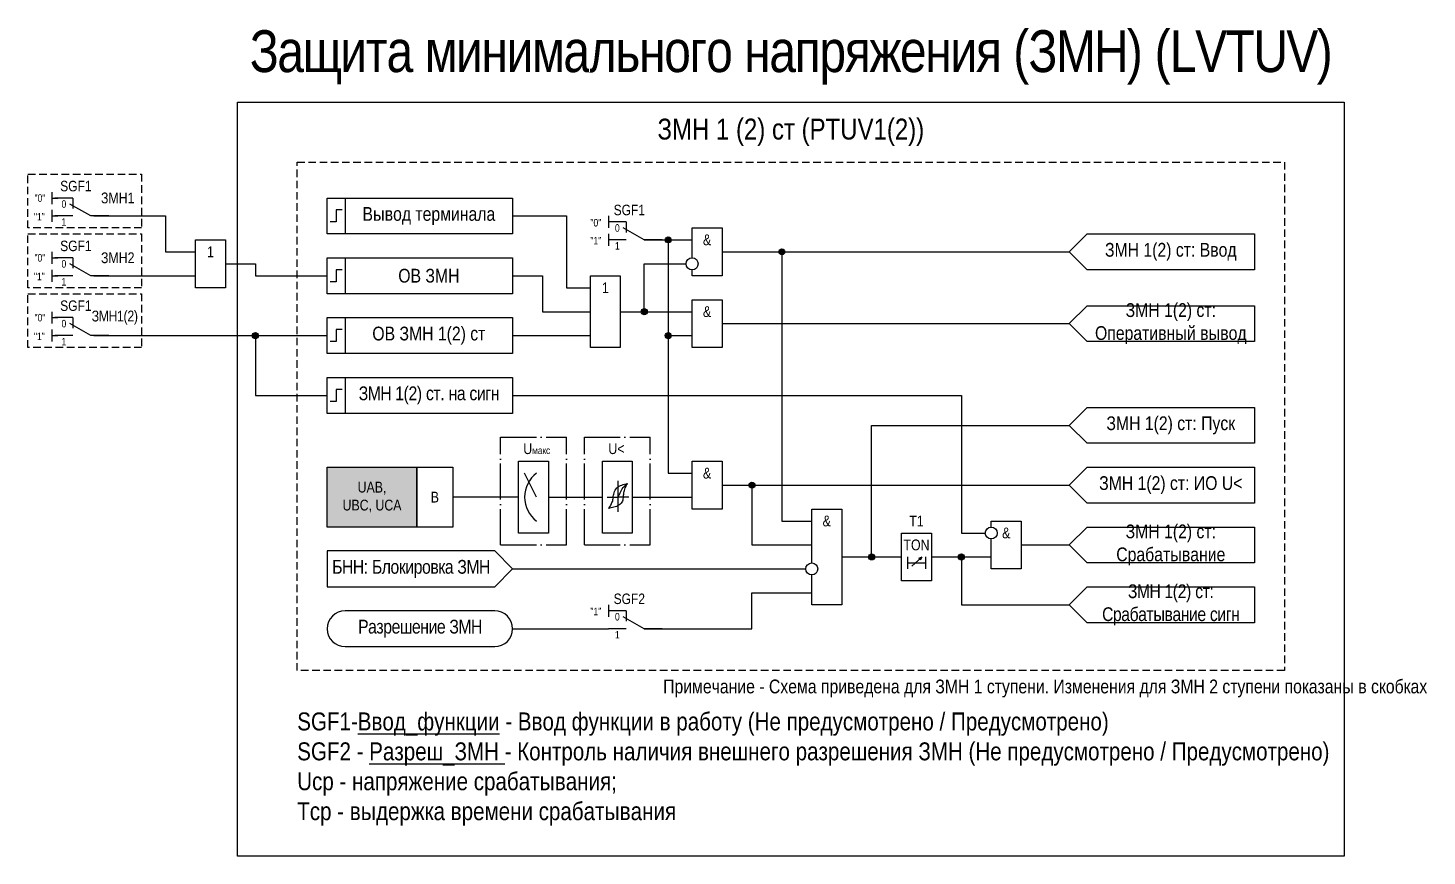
# Model space of a CAD drawing. Header units: millimetres. Extents: x -1079 to 451, y -13 to 145.
# Drawn here: x -475 to -241.2, y -13 to 125.4 of the extents above; entities that cross this region are included whole.
import ezdxf
from ezdxf.enums import TextEntityAlignment as Align

# ---------------------------------------------------------------- set-up
doc = ezdxf.new("R2010")
doc.units = ezdxf.units.MM
doc.linetypes.add('ACAD_ISO04W100', pattern=[30, 24, -3, 0, -3])
doc.linetypes.add('штриховая2', pattern=[0.375, 0.25, -0.125])
doc.layers.add('Основная', color=7, linetype='Continuous')
doc.styles.add('1.8_Gost_RD', font='ARIALN.TTF', dxfattribs={"height": 1.8})
doc.styles.add('2.5_Gost_RD', font='ARIALN.TTF', dxfattribs={"height": 2.5})
doc.styles.add('3.5_Gost_RD', font='ARIALN.TTF', dxfattribs={"height": 3.5})
doc.styles.add('Вывод', font='ARIALN.TTF', dxfattribs={"height": 2.5})
doc.styles.add('Компонент', font='ARIALN.TTF', dxfattribs={"height": 3.5})

# ---------------------------------------------------------------- blocks, each defined once
blk = doc.blocks.new('*U70')
at = {"layer": 'Основная', "linetype": 'ACAD_ISO04W100', "ltscale": 0.25}
for p, q in [((0, 0), (11, 0)), ((0, -18), (0, 0)), ((11, -18), (11, 0)), ((0, -18), (11, -18))]:
    blk.add_line(p, q, dxfattribs=at)
at = {"layer": 'Основная', "style": 'Компонент'}
blk.add_attdef('ОУ', text='', height=3.5, dxfattribs=at).set_placement((11, 0), align=Align.MIDDLE_CENTER)
blk = doc.blocks.new('*U91')
at = {"layer": 'Основная', "linetype": 'ACAD_ISO04W100', "ltscale": 0.25}
for p, q in [((0, 0), (11, 0)), ((0, -18), (0, 0)), ((11, -18), (11, 0)), ((0, -18), (11, -18))]:
    blk.add_line(p, q, dxfattribs=at)
at = {"layer": 'Основная', "style": 'Компонент'}
blk.add_attdef('ОУ', text='', height=3.5, dxfattribs=at).set_placement((11, 0), align=Align.MIDDLE_CENTER)
blk = doc.blocks.new('*U79')
at = {"layer": 'Основная', "ltscale": 0.35}
blk.add_line((6, 6), (6, 2.5), dxfattribs=at)
at = {"layer": 'Основная', "color": 0}
blk.add_line((0, 0), (7, 4), dxfattribs=at)
blk = doc.blocks.new('*U90')
at = {"layer": 'Основная', "color": 0}
for p, q in [((-3, 6), (-9, 6)), ((-3, 0), (-9, 0)), ((9, 0), (3, 0))]:
    blk.add_line(p, q, dxfattribs=at)
at = {"layer": 'Основная', "ltscale": 0.25, "xscale": -1}
blk.add_blockref('*U79', (3, 0), dxfattribs=at)
at = {"layer": 'Основная'}
for tag, height, style, p in [('ОУ', 3.5, 'Компонент', (-2, 10)), ('В1', 2.5, 'Вывод', (-13, 6)), ('В2', 2.5, 'Вывод', (-6, 4)), ('В3', 2.5, 'Вывод', (-6, -2))]:
    blk.add_attdef(tag, text='', height=height, dxfattribs=dict(at, style=style)).set_placement(p, align=Align.MIDDLE_CENTER)
blk = doc.blocks.new('Точка')
at = {"ltscale": 100}
h = blk.add_hatch(color=256, dxfattribs=at)
h.dxf.hatch_style = 1
edge = h.paths.add_edge_path()
edge.add_arc((0, 0), 0.5, 0, 360)
blk.add_circle((0, 0), 0.5, dxfattribs=at)
blk = doc.blocks.new('*U81')
at = {"layer": 'Основная', "color": 0}
for p, q in [((-3, 6), (-9, 6)), ((-3, 0), (-9, 0)), ((9, 0), (3, 0))]:
    blk.add_line(p, q, dxfattribs=at)
at = {"layer": 'Основная', "ltscale": 0.25, "xscale": -1}
blk.add_blockref('*U79', (3, 0), dxfattribs=at)
at = {"layer": 'Основная'}
for tag, height, style, p in [('ОУ', 3.5, 'Компонент', (-2, 10)), ('В1', 2.5, 'Вывод', (-14, 6)), ('В2', 2.5, 'Вывод', (-6, 4)), ('В3', 2.5, 'Вывод', (-6, -2))]:
    blk.add_attdef(tag, text='', height=height, dxfattribs=dict(at, style=style)).set_placement(p, align=Align.MIDDLE_CENTER)

msp = doc.modelspace()

# ---------------------------------------------------------------- hatches: boundary and pattern name
at = {"ltscale": 100, "true_color": 0xf7941d}
h = msp.add_hatch(color=30, dxfattribs=at)
h.dxf.hatch_style = 1
h.paths.add_polyline_path([(-425, 52), (-410, 52), (-410, 42), (-425, 42)])

# ---------------------------------------------------------------- linework, layer by layer
at = {"color": 6, "ltscale": 100}
for p, q in [((-471, 98), (-471, 96)), ((-471, 97), (-470, 97)), ((-471, 95), (-471, 93)), ((-471, 94), (-470, 94)), ((-471, 88), (-471, 86)), ((-471, 87), (-470, 87)), ((-471, 85), (-471, 83)), ((-471, 84), (-470, 84)), ((-471, 78), (-471, 76)), ((-471, 77), (-470, 77)), ((-471, 75), (-471, 73)), ((-471, 74), (-470, 74))]:
    msp.add_line(p, q, dxfattribs=at)
at = {"ltscale": 100}
for p, q in [((-327.3, 35.46), (-325.63, 36.95)), ((-325.63, 36.95), (-326.15, 36.73)), ((-325.63, 36.95), (-325.89, 36.48))]:
    msp.add_line(p, q, dxfattribs=at)
at = {"color": 3, "ltscale": 100}
msp.add_lwpolyline([(-440, 113), (-255, 113), (-255, -13), (-440, -13)], close=True, dxfattribs=at)
at = {"color": 6, "linetype": 'штриховая2', "ltscale": 5}
for points in [[(-475, 101), (-456, 101), (-456, 92), (-475, 92)], [(-475, 91), (-456, 91), (-456, 82), (-475, 82)], [(-475, 81), (-456, 81), (-456, 72), (-475, 72)]]:
    msp.add_lwpolyline(points, close=True, dxfattribs=at)
at = {"color": 6, "ltscale": 100}
for points in [[(-464, 94), (-452, 94), (-452, 88), (-447, 88)], [(-442, 86), (-437, 86), (-437, 84), (-425, 84)], [(-464, 84), (-447, 84)], [(-464, 74), (-451, 74), (-451, 74), (-425, 74)], [(-464, 74), (-437, 74), (-437, 64), (-425, 64)]]:
    msp.add_lwpolyline(points, dxfattribs=at)
msp.add_lwpolyline([(-447, 90), (-442, 90), (-442, 82), (-447, 82)], close=True, dxfattribs=at)
at = {"ltscale": 100}
for points in [[(-372, 90), (-368, 90), (-368, 74), (-364, 74)], [(-372, 90), (-368, 90), (-368, 51), (-364, 51)], [(-359, 88), (-349, 88), (-349, 43), (-344, 43)], [(-339, 37), (-334, 37), (-334, 59), (-301, 59)], [(-359, 49), (-354, 49), (-354, 39), (-344, 39)], [(-328, 37), (-328, 35)], [(-328, 36), (-325, 36)], [(-325, 37), (-325, 35)], [(-324, 37), (-319, 37), (-319, 29), (-301, 29)], [(-372, 25), (-354, 25), (-354, 31), (-344, 31)]]:
    msp.add_lwpolyline(points, dxfattribs=at)
for points in [[(-425, 52), (-410, 52), (-410, 42), (-425, 42)], [(-410, 52), (-404, 52), (-404, 42), (-410, 42)], [(-329, 41), (-324, 41), (-324, 33), (-329, 33)]]:
    msp.add_lwpolyline(points, close=True, dxfattribs=at)
msp.add_lwpolyline([(-422, 22), (-397, 22, 1), (-397, 28), (-422, 28, 1)], format="xyb", close=True, dxfattribs=at)
at = {"layer": 'Основная', "ltscale": 100}
for p, q in [((-378, 94), (-378, 92)), ((-378, 91), (-378, 89)), ((-393, 51.5), (-393, 53)), ((-393, 53), (-388, 53)), ((-393, 44), (-393, 52)), ((-388, 53), (-388, 47)), ((-379, 51.5), (-379, 53)), ((-379, 53), (-374, 53)), ((-379, 44), (-379, 52)), ((-374, 53), (-374, 47)), ((-393, 47), (-404, 47)), ((-388, 47), (-388, 41)), ((-374, 47), (-364, 47)), ((-374, 47), (-374, 41)), ((-393, 41), (-393, 44)), ((-379, 41), (-379, 44)), ((-388, 41), (-393, 41)), ((-374, 41), (-379, 41)), ((-394, 35), (-354, 35)), ((-378, 29), (-378, 27)), ((-394, 25), (-378, 25))]:
    msp.add_line(p, q, dxfattribs=at)
at = {"layer": 'Основная', "color": 7, "ltscale": 100}
for p, q in [((-390, 47), (-392, 51)), ((-388, 47), (-379, 47)), ((-378.21, 47), (-376.4, 47)), ((-374.58, 47), (-376.4, 47))]:
    msp.add_line(p, q, dxfattribs=at)
at = {"layer": 'Основная'}
msp.add_line((-376.4, 49.72), (-376.4, 44.52), dxfattribs=at)
at = {"layer": 'Основная', "linetype": 'штриховая2', "ltscale": 5}
msp.add_lwpolyline([(-430, 103), (-265, 103), (-265, 18), (-430, 18)], close=True, dxfattribs=at)
at = {"layer": 'Основная', "ltscale": 100}
for points in [[(-425, 97), (-422, 97), (-422, 91), (-425, 91)], [(-425, 97), (-394, 97), (-394, 91), (-425, 91)], [(-270, 91), (-270, 85), (-298, 85), (-301, 88), (-298, 91)], [(-425, 87), (-422, 87), (-422, 81), (-425, 81)], [(-425, 87), (-394, 87), (-394, 81), (-425, 81)], [(-381, 84), (-376, 84), (-376, 72), (-381, 72)], [(-364, 80), (-359, 80), (-359, 72), (-364, 72)], [(-270, 79), (-270, 73), (-298, 73), (-301, 76), (-298, 79)], [(-425, 77), (-422, 77), (-422, 71), (-425, 71)], [(-425, 77), (-394, 77), (-394, 71), (-425, 71)], [(-425, 67), (-422, 67), (-422, 61), (-425, 61)], [(-425, 67), (-394, 67), (-394, 61), (-425, 61)], [(-270, 62), (-270, 56), (-298, 56), (-301, 59), (-298, 62)], [(-364, 53), (-359, 53), (-359, 45), (-364, 45)], [(-270, 52), (-270, 46), (-298, 46), (-301, 49), (-298, 52)], [(-270, 42), (-270, 36), (-298, 36), (-301, 39), (-298, 42)], [(-270, 32), (-270, 26), (-298, 26), (-301, 29), (-298, 32)]]:
    msp.add_lwpolyline(points, close=True, dxfattribs=at)
at = {"layer": 'Основная', "lineweight": 30, "ltscale": 100}
for points in [[(-422.5, 95), (-423.5, 95), (-423.5, 93), (-424.5, 93)], [(-422.5, 85), (-423.5, 85), (-423.5, 83), (-424.5, 83)], [(-422.5, 75), (-423.5, 75), (-423.5, 73), (-424.5, 73)], [(-422.5, 65), (-423.5, 65), (-423.5, 63), (-424.5, 63)]]:
    msp.add_lwpolyline(points, dxfattribs=at)
at = {"layer": 'Основная', "ltscale": 100}
for points in [[(-394, 94), (-385, 94), (-385, 82), (-381, 82)], [(-364, 87), (-364, 92), (-359, 92), (-359, 84), (-364, 84), (-364, 85)], [(-369, 90), (-364, 90)], [(-359, 88), (-301, 88)], [(-376, 78), (-372, 78), (-372, 86), (-365, 86)], [(-394, 84), (-389, 84), (-389, 78), (-381, 78)], [(-376, 78), (-364, 78)], [(-376, 78), (-368, 78)], [(-376, 78), (-368, 78), (-368, 78), (-368, 78)], [(-359, 76), (-359, 76), (-359, 76), (-301, 76)], [(-394, 74), (-381, 74)], [(-394, 64), (-319, 64), (-319, 41), (-315, 41)], [(-359, 49), (-301, 49)], [(-344, 36), (-344, 45), (-339, 45), (-339, 29), (-344, 29), (-344, 34)], [(-314, 42), (-314, 43), (-309, 43), (-309, 35), (-314, 35), (-314, 40)], [(-394, 35), (-397, 38), (-425, 38), (-425, 32), (-397, 32), (-394, 35)], [(-309, 39), (-301, 39)], [(-339, 37), (-329, 37)], [(-339, 37), (-329, 37), (-329, 37), (-329, 37)], [(-324, 37), (-314, 37)], [(-354, 35), (-345, 35)]]:
    msp.add_lwpolyline(points, dxfattribs=at)
at = {"layer": 'Основная'}
for centre in [(-364, 86), (-314, 41), (-344, 35)]:
    msp.add_circle(centre, 1, dxfattribs=at)
at = {"layer": 'Основная', "color": 7, "ltscale": 100}
msp.add_arc((-387, 47), 5, 126.8699, 233.1301, dxfattribs=at)
at = {"layer": 'Основная'}
for points in [[(-377.2, 46.92), (-377.05, 47.71), (-376.56, 48.54), (-374.8, 49.26)], [(-376.4, 47), (-376, 47.72), (-375.53, 48.6), (-374.8, 49.26)], [(-375.52, 46.92), (-375.4, 47.71), (-375.19, 48.54), (-374.8, 49.26)], [(-377.2, 46.92), (-377.4, 46.13), (-378, 45.12)], [(-375.52, 46.92), (-375.75, 46.13), (-376.24, 45.67), (-378, 45.12)]]:
    msp.add_spline(points, degree=3, dxfattribs=at)

# ---------------------------------------------------------------- block references
at = {"layer": 'Основная', "color": 6, "ltscale": 0.25, "xscale": 0.5, "yscale": 0.5, "zscale": 0.5}
for p in [(-466, 94), (-466, 84), (-466, 74)]:
    msp.add_blockref('*U81', p, dxfattribs=at).add_auto_attribs({'ОУ': 'SGF1', 'В1': '"0"', 'В2': '0', 'В3': '1'})
at = {"layer": 'Основная', "ltscale": 0.25}
ref = msp.add_blockref('*U90', (-373.5, 90), dxfattribs=dict(at, xscale=0.5, yscale=0.5, zscale=0.5))
ref.add_attrib('ОУ', 'SGF1', dxfattribs={"height": 1.75, "style": 'Компонент'}).set_placement((-374.5, 95), align=Align.MIDDLE_CENTER)
ref.add_attrib('В2', '0', dxfattribs={"height": 1.25, "style": 'Вывод'}).set_placement((-376.5, 92), align=Align.MIDDLE_CENTER)
ref.add_attrib('В3', '1', dxfattribs={"height": 1.25, "style": 'Вывод'}).set_placement((-376.5, 89), align=Align.MIDDLE_CENTER)
at = {"layer": 'Основная', "ltscale": 100}
for p in [(-368, 90), (-349, 88), (-372, 78), (-368, 74), (-354, 49), (-334, 37), (-319, 37)]:
    msp.add_blockref('Точка', p, dxfattribs=at)
at = {"layer": 'Основная', "color": 6, "ltscale": 100}
msp.add_blockref('Точка', (-437, 74), dxfattribs=at)
at = {"layer": 'Основная', "ltscale": 0.25}
for name, p in [('*U91', (-396, 57)), ('*U70', (-382, 57))]:
    msp.add_blockref(name, p, dxfattribs=at)
ref = msp.add_blockref('*U90', (-373.5, 25), dxfattribs=dict(at, xscale=0.5, yscale=0.5, zscale=0.5))
ref.add_attrib('ОУ', 'SGF2', dxfattribs={"height": 1.75, "style": 'Компонент'}).set_placement((-374.5, 30), align=Align.MIDDLE_CENTER)
ref.add_attrib('В2', '0', dxfattribs={"height": 1.25, "style": 'Вывод'}).set_placement((-376.5, 27), align=Align.MIDDLE_CENTER)
ref.add_attrib('В3', '1', dxfattribs={"height": 1.25, "style": 'Вывод'}).set_placement((-376.5, 24), align=Align.MIDDLE_CENTER)

# ---------------------------------------------------------------- texts
at = {"color": 30, "ltscale": 100}
for s, insert, char_height, width, attachment_point, style in [('{\\T0.95;\\C3;Защита минимального напряжения (ЗМН) (LVTUV)}', (-347.5, 120.5), 7, 185, 5, '3.5_Gost_RD'), ('ЗМН 1 (2) ст (PTUV1(2))', (-347.5, 108), 3.5, 165, 5, '3.5_Gost_RD'), ('ЗМН1', (-460, 97), 1.8, 8, 5, '2.5_Gost_RD'), ('ЗМН2', (-460, 87), 1.8, 8, 5, '2.5_Gost_RD'), ('{\\T0.95;ЗМН1(2)}', (-460.5, 77), 1.8, 9, 5, '2.5_Gost_RD'), ('{\\H0.85714x;SGF1-\\LВвод_функции\\l - Ввод функции в работу (Не предусмотрено / Предусмотрено)\\PSGF2 - \\LРазреш_ЗМН\\l - Контроль наличия внешнего разрешения ЗМН (Не предусмотрено / Предусмотрено)\\PUср - напряжение срабатывания;\\PTср - выдержка времени срабатывания}\\P ', (-430, 11), 3.5, 173.3854, 1, '3.5_Gost_RD')]:
    msp.add_mtext(s, dxfattribs=dict(at, insert=insert, char_height=char_height, width=width, attachment_point=attachment_point, style=style))
at = {"color": 6, "ltscale": 100, "char_height": 1.25, "attachment_point": 1, "style": '3.5_Gost_RD'}
for insert in [(-474, 94.5), (-474, 84.5), (-474, 74.5)]:
    msp.add_mtext_dynamic_manual_height_columns('"1"', width=2, gutter_width=17.5, heights=[0], dxfattribs=dict(at, insert=insert))
at = {"color": 6, "ltscale": 100, "insert": (-444.5, 88), "char_height": 1.8, "width": 5, "attachment_point": 5, "style": '2.5_Gost_RD'}
msp.add_mtext('1', dxfattribs=at)
at = {"ltscale": 100, "char_height": 1.8, "attachment_point": 5}
for s, insert, width, style in [('UAB,\\PUBC, UCA', (-417.5, 47), 15, '1.8_Gost_RD'), ('В ', (-407, 47), 6, '1.8_Gost_RD'), ('T1', (-326.5, 43), 5, '2.5_Gost_RD'), ('TON', (-326.5, 39), 5, '2.5_Gost_RD')]:
    msp.add_mtext(s, dxfattribs=dict(at, insert=insert, width=width, style=style))
at = {"layer": 'Основная', "color": 0, "ltscale": 100, "char_height": 2.3, "width": 28, "attachment_point": 5, "style": '2.5_Gost_RD'}
for s, insert in [('{\\C256;Вывод терминала}', (-408, 94)), ('{\\C256;ОВ ЗМН}', (-408, 84)), ('{\\C256;ЗМН 1(2) ст: Оперативный вывод}', (-284, 76)), ('{\\C256;ОВ ЗМН 1(2) ст}', (-408, 74)), ('{\\C256;ЗМН 1(2) ст: Пуск}', (-284, 59)), ('{\\C256;ЗМН 1(2) ст: ИО U<}', (-284, 49)), ('{\\C256;ЗМН 1(2) ст: Срабатывание}', (-284, 39)), ('{\\T0.95;\\C256;ЗМН 1(2) ст: Срабатывание сигн}', (-284, 29))]:
    msp.add_mtext(s, dxfattribs=dict(at, insert=insert))
at = {"layer": 'Основная', "ltscale": 100, "char_height": 1.25, "attachment_point": 1, "style": '3.5_Gost_RD'}
for s, insert in [('"0"', (-381, 93.5)), ('"1"', (-381, 90.5)), ('"1"', (-381, 28.5))]:
    msp.add_mtext_dynamic_manual_height_columns(s, width=2, gutter_width=17.5, heights=[0], dxfattribs=dict(at, insert=insert))
at = {"layer": 'Основная', "ltscale": 100, "attachment_point": 5, "style": '2.5_Gost_RD'}
for s, insert, char_height, width in [('&', (-361.5, 90), 1.8, 5), ('ЗМН 1(2) ст: Ввод', (-284, 88), 2.3, 28), ('1', (-378.5, 82), 1.8, 5), ('&', (-361.5, 78), 1.8, 5), ('{\\T0.95;\\C256;ЗМН 1(2) ст. на сигн}', (-408, 64), 2.3, 28), ('&', (-361.5, 51), 1.8, 5), ('&', (-341.5, 43), 1.8, 5), ('&', (-311.5, 41), 1.8, 5), ('{\\T0.95;БНН: Блокировка ЗМН}', (-411, 35), 2.3, 28), ('{\\T0.95;Разрешение ЗМН}', (-409.5, 25), 2.3, 31), ('Примечание - Схема приведена для ЗМН 1 ступени. Изменения для ЗМН 2 ступени показаны в скобках', (-305, 15), 2.3, 250)]:
    msp.add_mtext(s, dxfattribs=dict(at, insert=insert, char_height=char_height, width=width))
at = {"layer": 'Основная', "color": 7, "ltscale": 100, "char_height": 1.8, "attachment_point": 1, "style": '1.8_Gost_RD'}
for s, width, insert in [('\\pi2.78586;U{\\H0.66667x;макс}', 11, (-395, 56)), ('U<', 4, (-378, 56))]:
    msp.add_mtext_dynamic_manual_height_columns(s, width=width, gutter_width=17.5, heights=[0], dxfattribs=dict(at, insert=insert))

doc.saveas('drawing.dxf')
